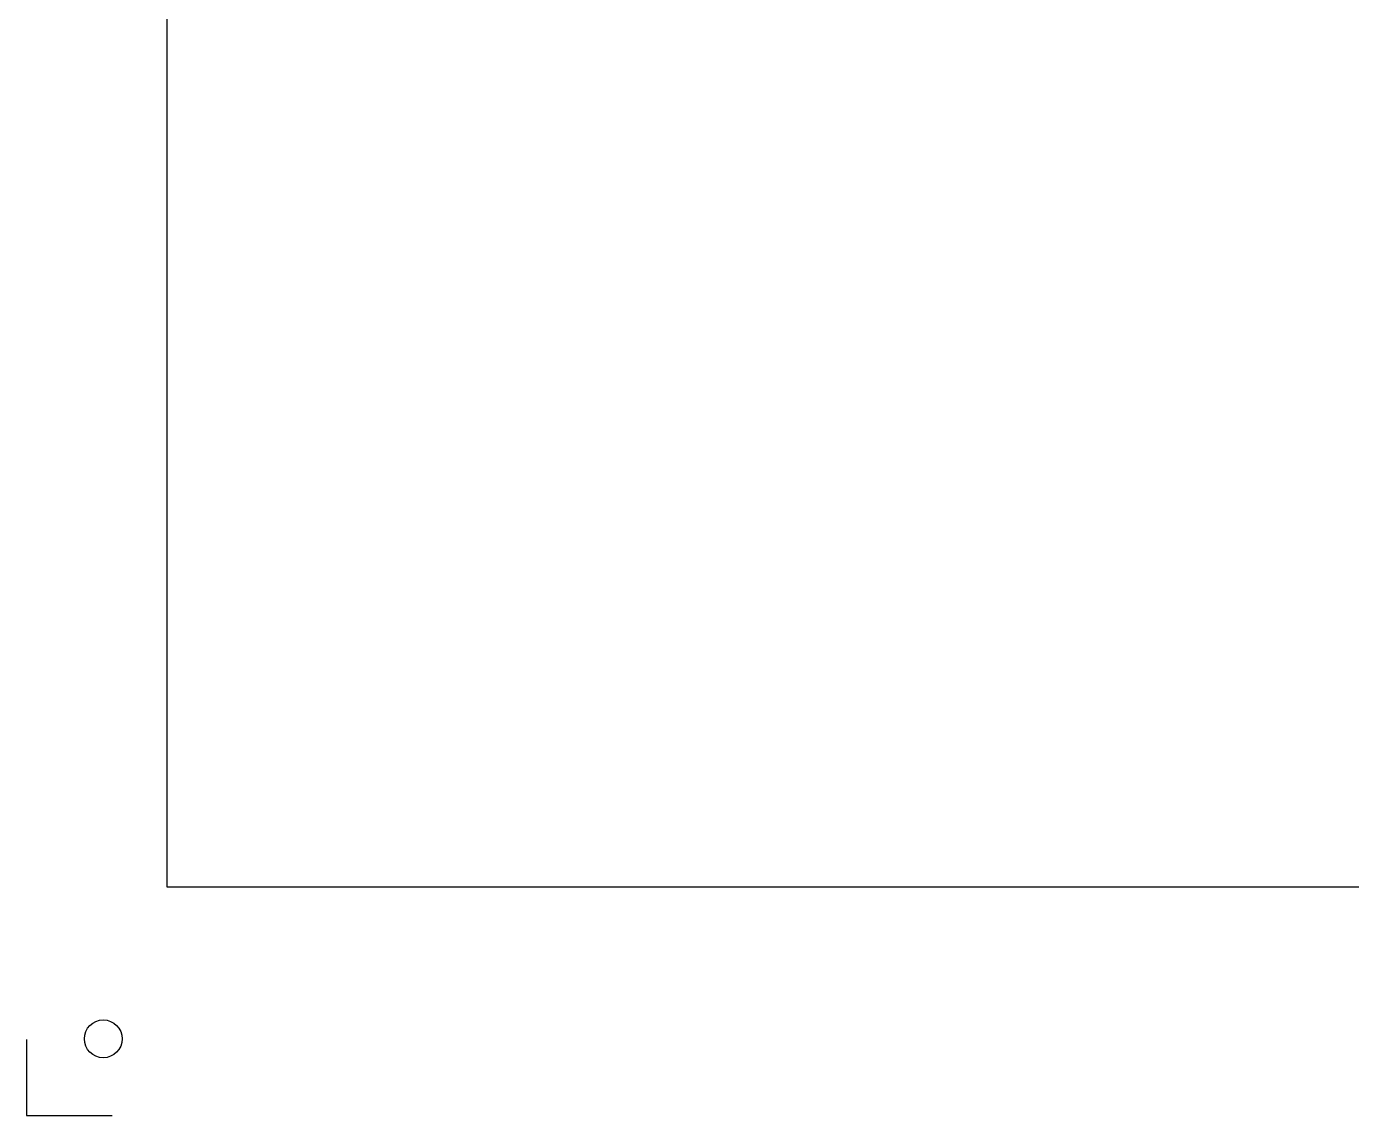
# Model space of a CAD drawing. Header units: millimetres. Extents: x -46397 to 283259, y -8690 to 23983.
# Drawn here: x 251069 to 252641, y -2548 to -1255 of the extents above; entities that cross this region are included whole.
import ezdxf

# ---------------------------------------------------------------- set-up
doc = ezdxf.new("R2010")
doc.units = ezdxf.units.MM
doc.layers.add('Dtext', color=255, linetype='Continuous', lineweight=20)
doc.styles.add('Chu va so', font='arial.ttf')
doc.styles.add('TCVN', font='arial.ttf')

# ---------------------------------------------------------------- blocks, each defined once
blk = doc.blocks.new('*U1838')
at = {"lineweight": 25}
for points in [[(0, 0), (8137.1, 0), (8137.1, 5330.2), (0, 5330.2)], [(0, 0), (6152.5, 0), (6152.5, 5330.2), (0, 5330.2)]]:
    blk.add_lwpolyline(points, close=True, dxfattribs=at)
at = {"lineweight": 25, "elevation": -0.2}
blk.add_lwpolyline([(-183.2, -199.2), (-183.2, -298.7), (-71.2, -298.7)], dxfattribs=at)
at = {"lineweight": 25}
blk.add_circle((-83, -198.5, -0.2), 24.7, dxfattribs=at)
at = {"layer": 'Dtext', "ltscale": 0.1}
for tag, p, height, style in [('FOR_APPROVAL3', (6559.3, 1999.6, -0.3), 42.5, 'TCVN'), ('REV_3', (6204.9, 2002), 35.4, 'TCVN'), ('REV_2', (6204.9, 1869.7), 35.4, 'TCVN'), ('FOR_APPROVAL2', (6559.3, 1867.2, -0.3), 42.5, 'TCVN'), ('REV_1', (6204.9, 1737.4), 35.4, 'TCVN'), ('FOR_APPROVAL1', (6559.3, 1734.9, -0.3), 42.5, 'TCVN'), ('NGUOI_VE', (6936.9, 1603.2, -0.3), 42.5, 'TCVN'), ('NGUOI_KIEM_2', (7312.7, 1603.2, -0.3), 42.5, 'TCVN'), ('NGUOI_DUYET', (7766.7, 1603.2, -0.3), 42.5, 'TCVN'), ('REV_0', (6204.9, 1605.1), 35.4, 'TCVN'), ('1.1_A4', (7789.5, 80.7, -0.3), 42.5, 'Chu va so'), ('A4_A4', (7931, 80.7, -0.3), 42.5, 'Chu va so'), ('REV.', (8047.5, 80.7, -0.3), 42.5, 'Chu va so')]:
    blk.add_attdef(tag, p, '', height=height, dxfattribs=dict(at, style=style))
for tag, p, height, style, width in [('NGAY_REV03', (6294.7, 1999.6, -0.3), 36.9, 'TCVN', 0.95), ('NGAY_REV02', (6294.7, 1867.2, -0.3), 36.9, 'TCVN', 0.95), ('NGAY_REV01', (6294.7, 1734.9, -0.3), 36.9, 'TCVN', 0.95), ('NGAY_REV0', (6294.7, 1602.6, -0.3), 36.9, 'TCVN', 0.95), ('DWD.NO', (6291.4, 34.5, -0.3), 56.7, 'Chu va so', 0.85)]:
    blk.add_attdef(tag, p, '', height=height, dxfattribs=dict(at, style=style, width=width))
at = {"layer": 'Dtext', "lineweight": 25, "ltscale": 0.1, "style": 'Chu va so'}
for tag, p, height in [('PROJECT_CODE', (6701.2, 666.3), 85.1), ('TITLE1', (6332.9, 508.1, -0.3), 56.7), ('TITLE2', (6332.9, 374.8, -0.3), 56.7), ('TITLE3', (6332.9, 242.5, -0.3), 56.7)]:
    blk.add_attdef(tag, p, '', height=height, dxfattribs=at)

msp = doc.modelspace()

# ---------------------------------------------------------------- block references
at = {"xscale": 0.9084576280678549, "yscale": 0.9084576280678549, "zscale": 0.9084576280678549}
msp.add_blockref('*U1838', (251235.85, -2276.94), dxfattribs=at)

doc.saveas('drawing.dxf')
